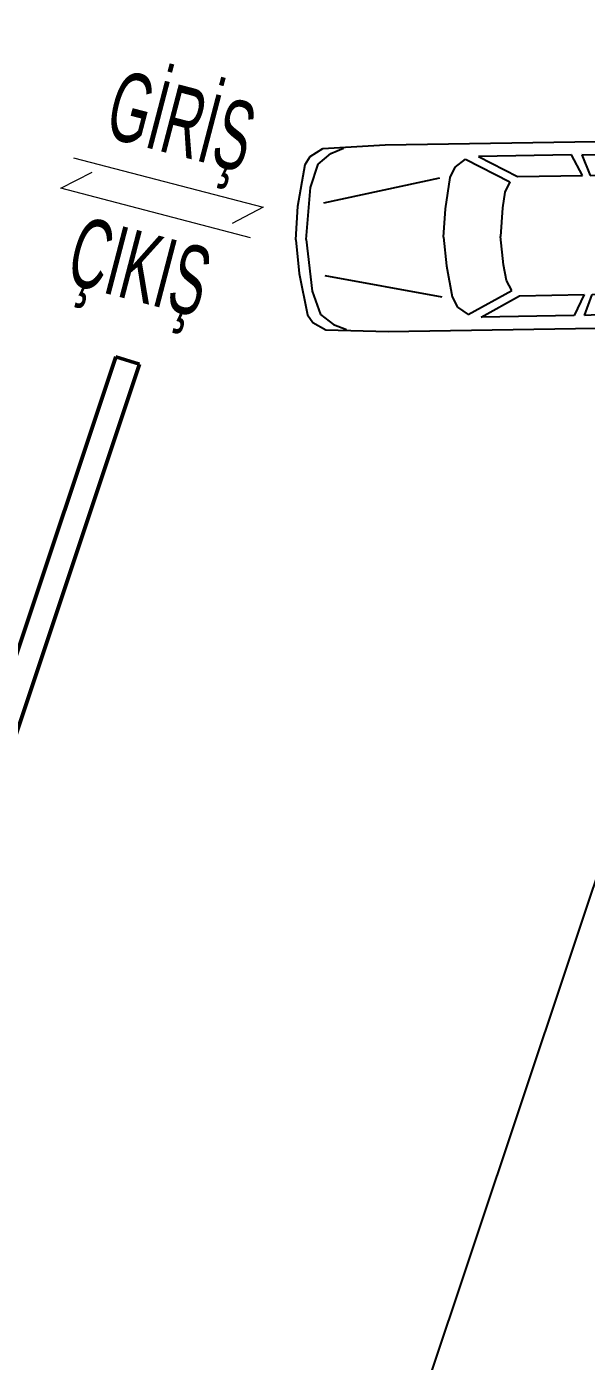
# Model space of a CAD drawing. Header units: centimetres. Extents: x 63871 to 181827, y -95930 to 42199.
# Drawn here: x 168893 to 169344, y 27906 to 28981 of the extents above; entities that cross this region are included whole.
import ezdxf

# ---------------------------------------------------------------- set-up
doc = ezdxf.new("R2010")
doc.units = ezdxf.units.CM
for name, color, linetype, lineweight in [('A-AREA-IDEN', 7, 'Continuous', 9), ('OLUK', 222, 'Continuous', 15), ('PARSEL SINIRI', 12, 'Continuous', 50), ('ÇEKME MESAFESİ', 5, 'Continuous', 25)]:
    doc.layers.add(name, color=color, linetype=linetype, lineweight=lineweight)
doc.layers.add('furn', color=7, linetype='Continuous')
doc.styles.add('Arial', font='Arial.ttf', dxfattribs={"height": 250})

# ---------------------------------------------------------------- blocks, each defined once
blk = doc.blocks.new('02PCAR03')
at = {"color": 0, "linetype": 'ByBlock'}
for p, q in [((-197, 33), (-201, 30)), ((-185, 35), (-197, 33)), ((-193, 32), (-196, 30)), ((-185, 35), (-193, 32)), ((-170, 36), (-185, 35)), ((-35, 36), (-170, 36)), ((-144, 30), (-111, 31)), ((-111, 31), (-114, 23)), ((-111, 23), (-107, 31)), ((-107, 31), (-71, 31)), ((-71, 31), (-86, 23)), ((-11, 35), (-35, 36)), ((-14, 33), (-19, 35)), ((-9, 29), (-14, 33)), ((-6, 32), (-11, 35)), ((-4, 29), (-6, 32)), ((-203, 27), (-204, 0)), ((-201, 30), (-203, 27)), ((-198, 27), (-199, 0)), ((-196, 30), (-198, 27)), ((-159, 27), (-165, 25)), ((-153, 27), (-159, 27)), ((-149, 25), (-153, 27)), ((-145, 29), (-144, 30)), ((-138, 24), (-145, 29)), ((-66, 30), (-83, 21)), ((-62, 27), (-66, 30)), ((-60, 23), (-62, 27)), ((-6, 20), (-9, 29)), ((-1, 13), (-4, 29)), ((-168, 22), (-171, 8)), ((-165, 25), (-168, 22)), ((-150, 20), (-149, 22)), ((-148, 24), (-149, 25)), ((-149, 22), (-148, 23)), ((-148, 23), (-148, 24)), ((-133, 23), (-138, 24)), ((-114, 23), (-133, 23)), ((-86, 23), (-111, 23)), ((-83, 21), (-81, 17)), ((-58, 11), (-60, 23)), ((-11, 14), (-56, 23)), ((-151, 11), (-150, 20)), ((-81, 17), (-80, 11)), ((-4, 0), (-6, 20)), ((-151, 0), (-151, 11)), ((-80, 11), (-79, 0)), ((-57, 0), (-58, 11)), ((0, 0), (-1, 13)), ((-171, 8), (-171, 0)), ((-203, -27), (-204, 0)), ((-198, -27), (-199, 0)), ((-171, -8), (-171, 0)), ((-151, 0), (-151, -11)), ((-80, -11), (-79, 0)), ((-57, 0), (-58, -11)), ((-4, 0), (-6, -20)), ((0, 0), (-1, -13)), ((-168, -22), (-171, -8)), ((-151, -11), (-150, -20)), ((-81, -17), (-80, -11)), ((-58, -11), (-60, -23)), ((-11, -14), (-56, -23)), ((-1, -13), (-4, -29)), ((-150, -20), (-149, -22)), ((-83, -21), (-81, -17)), ((-6, -20), (-9, -29)), ((-165, -25), (-168, -22)), ((-159, -27), (-165, -25)), ((-149, -25), (-153, -27)), ((-149, -22), (-148, -23)), ((-148, -24), (-149, -25)), ((-148, -23), (-148, -24)), ((-138, -24), (-145, -29)), ((-133, -23), (-138, -24)), ((-114, -23), (-133, -23)), ((-111, -31), (-114, -23)), ((-86, -23), (-111, -23)), ((-111, -23), (-107, -31)), ((-71, -31), (-86, -23)), ((-66, -30), (-83, -21)), ((-60, -23), (-62, -27)), ((-201, -30), (-203, -27)), ((-197, -33), (-201, -30)), ((-196, -30), (-198, -27)), ((-193, -32), (-196, -30)), ((-153, -27), (-159, -27)), ((-145, -29), (-144, -30)), ((-144, -30), (-111, -31)), ((-62, -27), (-66, -30)), ((-9, -29), (-14, -33)), ((-4, -29), (-6, -32)), ((-185, -35), (-197, -33)), ((-185, -35), (-193, -32)), ((-170, -36), (-185, -35)), ((-35, -36), (-170, -36)), ((-107, -31), (-71, -31)), ((-11, -35), (-35, -36)), ((-14, -33), (-19, -35)), ((-6, -32), (-11, -35))]:
    blk.add_line(p, q, dxfattribs=at)
blk = doc.blocks.new('VAZİYET PLANI')
at = {"layer": 'A-AREA-IDEN'}
for p, q in [((-9020.8, 13945), (-8867.9, 13905.1)), ((-9030.9, 13920.5), (-9005.8, 13933.5)), ((-8878, 13880.6), (-9030.9, 13920.5)), ((-8867.9, 13905.1), (-8893, 13892.1))]:
    blk.add_line(p, q, dxfattribs=at)
at = {"layer": 'PARSEL SINIRI'}
for p, q in [((-8967.5, 13778.7), (-9464.6, 12290.3)), ((-8986.5, 13784.8), (-8967.5, 13778.7))]:
    blk.add_line(p, q, dxfattribs=at)
blk.add_lwpolyline([(-8986.5, 13784.8), (-9483.6, 12296.5)], dxfattribs=at)
at = {"layer": 'ÇEKME MESAFESİ'}
blk.add_lwpolyline([(-5.6, 5331.8), (308.6, 12485.4), (476.4, 16330.3), (575.8, 18602.2), (644.3, 20161.8), (725.5, 22011.2), (669.5, 22083.7), (-509.4, 22336), (-584.9, 22369.2), (-3315.9, 23569.5), (-5395.8, 23242.1), (-6367.1, 20242.3), (-7120.6, 17916.2), (-7587.4, 16475.5), (-8434, 13860.9), (-9144.4, 11733.8), (-10236, 8787.8)], dxfattribs=at)
at = {"layer": 'furn', "linetype": 'Continuous', "xscale": 2.086125961570064, "yscale": 2.086125961570064, "zscale": 2.086125961570064, "rotation": 180.9296038315417}
blk.add_blockref('02PCAR03', (-8841.5, 13879), dxfattribs=at)
at = {"layer": 'A-AREA-IDEN', "style": 'Arial', "width": 0.55}
for s, p in [('GİRİŞ', (-8997.2, 13962.4)), ('ÇIKIŞ', (-9028.5, 13844.6))]:
    blk.add_text(s, height=55.8, rotation=345.377, dxfattribs=at).set_placement(p)

msp = doc.modelspace()

# ---------------------------------------------------------------- block references
at = {"layer": 'OLUK'}
msp.add_blockref('VAZİYET PLANI', (177951.9, 14930.1), dxfattribs=at)

doc.saveas('drawing.dxf')
